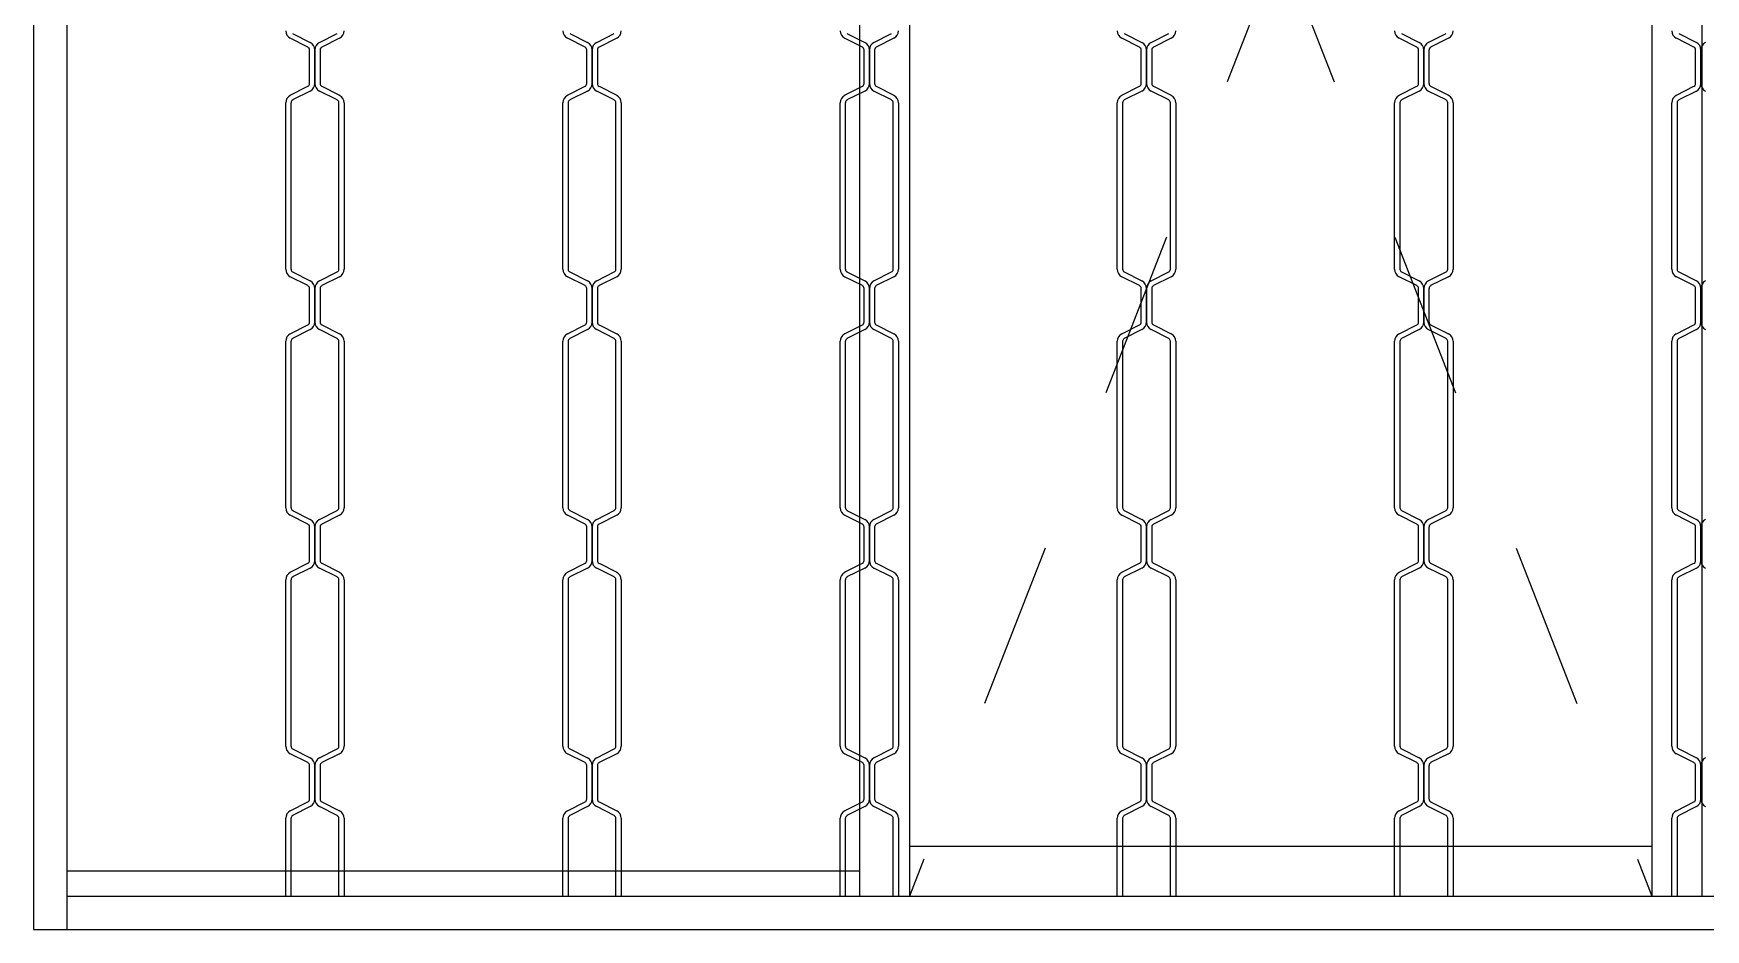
# Model space of a CAD drawing. Header units: millimetres. Extents: x 235.35 to 237.35, y 1281.78 to 1282.98.
# Drawn here: x 235.355 to 236.357, y 1281.784 to 1282.321 of the extents above; entities that cross this region are included whole.
import ezdxf

# ---------------------------------------------------------------- set-up
doc = ezdxf.new("R2010")
doc.units = ezdxf.units.MM
doc.header["$LTSCALE"] = 0.5
doc.linetypes.add('HIDDEN2', pattern=[0.1875, 0.125, -0.0625])
doc.layers.add('Gravia_Janelas', color=1, linetype='Continuous')
doc.layers.add('Gravia_Janelas_hidden2', color=1, linetype='HIDDEN2')

msp = doc.modelspace()

# ---------------------------------------------------------------- linework, layer by layer
at = {"layer": 'Gravia_Janelas', "color": 2}
for p, q in [((235.3547, 1282.9837), (235.3547, 1281.7837)), ((235.3547, 1281.7837), (237.3547, 1281.7837))]:
    msp.add_line(p, q, dxfattribs=at)
at = {"layer": 'Gravia_Janelas'}
for p, q in [((235.3747, 1282.9837), (235.3747, 1281.7837)), ((235.8497, 1282.9437), (235.8497, 1281.8037)), ((235.8797, 1282.9437), (235.8797, 1281.8037)), ((236.3247, 1282.9437), (236.3247, 1281.8037)), ((236.3547, 1282.9437), (236.3547, 1281.8037)), ((235.51, 1282.3206), (235.5206, 1282.3152)), ((235.5261, 1282.3152), (235.5367, 1282.3206)), ((235.6762, 1282.3206), (235.6868, 1282.3152)), ((235.6923, 1282.3152), (235.7028, 1282.3206)), ((235.8423, 1282.3206), (235.8529, 1282.3152)), ((235.8584, 1282.3152), (235.869, 1282.3206)), ((236.0085, 1282.3206), (236.0191, 1282.3152)), ((236.0246, 1282.3152), (236.0351, 1282.3206)), ((236.1746, 1282.3206), (236.1852, 1282.3152)), ((236.1907, 1282.3152), (236.2013, 1282.3206)), ((236.3408, 1282.3206), (236.3514, 1282.3152)), ((235.5192, 1282.3124), (235.5086, 1282.3177)), ((235.5202, 1282.2905), (235.5202, 1282.3107)), ((235.5234, 1282.2905), (235.5234, 1282.3107)), ((235.5234, 1282.3107), (235.5234, 1282.2905)), ((235.5265, 1282.3107), (235.5265, 1282.2905)), ((235.5381, 1282.3177), (235.5275, 1282.3124)), ((235.6853, 1282.3124), (235.6748, 1282.3177)), ((235.6863, 1282.2905), (235.6863, 1282.3107)), ((235.6895, 1282.2905), (235.6895, 1282.3107)), ((235.6895, 1282.3107), (235.6895, 1282.2905)), ((235.6927, 1282.3107), (235.6927, 1282.2905)), ((235.7043, 1282.3177), (235.6937, 1282.3124)), ((235.8515, 1282.3124), (235.8409, 1282.3177)), ((235.8525, 1282.2905), (235.8525, 1282.3107)), ((235.8557, 1282.2905), (235.8557, 1282.3107)), ((235.8557, 1282.3107), (235.8557, 1282.2905)), ((235.8588, 1282.3107), (235.8588, 1282.2905)), ((235.8704, 1282.3177), (235.8598, 1282.3124)), ((236.0176, 1282.3124), (236.0071, 1282.3177)), ((236.0186, 1282.2905), (236.0186, 1282.3107)), ((236.0218, 1282.2905), (236.0218, 1282.3107)), ((236.0218, 1282.3107), (236.0218, 1282.2905)), ((236.025, 1282.3107), (236.025, 1282.2905)), ((236.0366, 1282.3177), (236.026, 1282.3124)), ((236.1838, 1282.3124), (236.1732, 1282.3177)), ((236.1848, 1282.2905), (236.1848, 1282.3107)), ((236.188, 1282.2905), (236.188, 1282.3107)), ((236.188, 1282.3107), (236.188, 1282.2905)), ((236.1911, 1282.3107), (236.1911, 1282.2905)), ((236.2027, 1282.3177), (236.1921, 1282.3124)), ((236.3499, 1282.3124), (236.3394, 1282.3177)), ((236.3509, 1282.2905), (236.3509, 1282.3107)), ((236.3541, 1282.2905), (236.3541, 1282.3107)), ((236.3541, 1282.3107), (236.3541, 1282.2905)), ((235.3747, 1282.2917), (235.3747, 1282.2877)), ((235.5086, 1282.2835), (235.5192, 1282.2889)), ((235.5206, 1282.286), (235.51, 1282.2807)), ((235.5367, 1282.2807), (235.5261, 1282.286)), ((235.5275, 1282.2889), (235.5381, 1282.2835)), ((235.6748, 1282.2835), (235.6853, 1282.2889)), ((235.6868, 1282.286), (235.6762, 1282.2807)), ((235.7028, 1282.2807), (235.6923, 1282.286)), ((235.6937, 1282.2889), (235.7043, 1282.2835)), ((235.8409, 1282.2835), (235.8515, 1282.2889)), ((235.8529, 1282.286), (235.8423, 1282.2807)), ((235.869, 1282.2807), (235.8584, 1282.286)), ((235.8598, 1282.2889), (235.8704, 1282.2835)), ((236.0071, 1282.2835), (236.0176, 1282.2889)), ((236.0191, 1282.286), (236.0085, 1282.2807)), ((236.0351, 1282.2807), (236.0246, 1282.286)), ((236.026, 1282.2889), (236.0366, 1282.2835)), ((236.1732, 1282.2835), (236.1838, 1282.2889)), ((236.1852, 1282.286), (236.1746, 1282.2807)), ((236.2013, 1282.2807), (236.1907, 1282.286)), ((236.1921, 1282.2889), (236.2027, 1282.2835)), ((236.3394, 1282.2835), (236.3499, 1282.2889)), ((236.3514, 1282.286), (236.3408, 1282.2807)), ((235.5059, 1282.1793), (235.5059, 1282.279)), ((235.509, 1282.279), (235.509, 1282.1793)), ((235.5377, 1282.1793), (235.5377, 1282.279)), ((235.5409, 1282.279), (235.5409, 1282.1793)), ((235.672, 1282.1793), (235.672, 1282.279)), ((235.6752, 1282.279), (235.6752, 1282.1793)), ((235.7038, 1282.1793), (235.7038, 1282.279)), ((235.707, 1282.279), (235.707, 1282.1793)), ((235.8382, 1282.1793), (235.8382, 1282.279)), ((235.8413, 1282.279), (235.8413, 1282.1793)), ((235.87, 1282.1793), (235.87, 1282.279)), ((235.8732, 1282.279), (235.8732, 1282.1793)), ((236.0043, 1282.1793), (236.0043, 1282.279)), ((236.0075, 1282.279), (236.0075, 1282.1793)), ((236.0361, 1282.1793), (236.0361, 1282.279)), ((236.0393, 1282.279), (236.0393, 1282.1793)), ((236.1705, 1282.1793), (236.1705, 1282.279)), ((236.1736, 1282.279), (236.1736, 1282.1793)), ((236.2023, 1282.1793), (236.2023, 1282.279)), ((236.2055, 1282.279), (236.2055, 1282.1793)), ((236.3366, 1282.1793), (236.3366, 1282.279)), ((236.3398, 1282.279), (236.3398, 1282.1793)), ((235.5192, 1282.1695), (235.5086, 1282.1748)), ((235.51, 1282.1777), (235.5206, 1282.1723)), ((235.5261, 1282.1723), (235.5367, 1282.1777)), ((235.5381, 1282.1748), (235.5275, 1282.1695)), ((235.6853, 1282.1695), (235.6748, 1282.1748)), ((235.6762, 1282.1777), (235.6868, 1282.1723)), ((235.6923, 1282.1723), (235.7028, 1282.1777)), ((235.7043, 1282.1748), (235.6937, 1282.1695)), ((235.8515, 1282.1695), (235.8409, 1282.1748)), ((235.8423, 1282.1777), (235.8529, 1282.1723)), ((235.8584, 1282.1723), (235.869, 1282.1777)), ((235.8704, 1282.1748), (235.8598, 1282.1695)), ((236.0176, 1282.1695), (236.0071, 1282.1748)), ((236.0085, 1282.1777), (236.0191, 1282.1723)), ((236.0246, 1282.1723), (236.0351, 1282.1777)), ((236.0366, 1282.1748), (236.026, 1282.1695)), ((236.1838, 1282.1695), (236.1732, 1282.1748)), ((236.1746, 1282.1777), (236.1852, 1282.1723)), ((236.1907, 1282.1723), (236.2013, 1282.1777)), ((236.2027, 1282.1748), (236.1921, 1282.1695)), ((236.3499, 1282.1695), (236.3394, 1282.1748)), ((236.3408, 1282.1777), (236.3514, 1282.1723)), ((235.5202, 1282.1476), (235.5202, 1282.1678)), ((235.5234, 1282.1476), (235.5234, 1282.1678)), ((235.5234, 1282.1678), (235.5234, 1282.1476)), ((235.5265, 1282.1678), (235.5265, 1282.1476)), ((235.6863, 1282.1476), (235.6863, 1282.1678)), ((235.6895, 1282.1476), (235.6895, 1282.1678)), ((235.6895, 1282.1678), (235.6895, 1282.1476)), ((235.6927, 1282.1678), (235.6927, 1282.1476)), ((235.8525, 1282.1476), (235.8525, 1282.1678)), ((235.8557, 1282.1476), (235.8557, 1282.1678)), ((235.8557, 1282.1678), (235.8557, 1282.1476)), ((235.8588, 1282.1678), (235.8588, 1282.1476)), ((236.0186, 1282.1476), (236.0186, 1282.1678)), ((236.0218, 1282.1476), (236.0218, 1282.1678)), ((236.0218, 1282.1678), (236.0218, 1282.1476)), ((236.025, 1282.1678), (236.025, 1282.1476)), ((236.1848, 1282.1476), (236.1848, 1282.1678)), ((236.188, 1282.1476), (236.188, 1282.1678)), ((236.188, 1282.1678), (236.188, 1282.1476)), ((236.1911, 1282.1678), (236.1911, 1282.1476)), ((236.3509, 1282.1476), (236.3509, 1282.1678)), ((236.3541, 1282.1476), (236.3541, 1282.1678)), ((236.3541, 1282.1678), (236.3541, 1282.1476)), ((235.5086, 1282.1406), (235.5192, 1282.146)), ((235.5206, 1282.1431), (235.51, 1282.1378)), ((235.5367, 1282.1378), (235.5261, 1282.1431)), ((235.5275, 1282.146), (235.5381, 1282.1406)), ((235.6748, 1282.1406), (235.6853, 1282.146)), ((235.6868, 1282.1431), (235.6762, 1282.1378)), ((235.7028, 1282.1378), (235.6923, 1282.1431)), ((235.6937, 1282.146), (235.7043, 1282.1406)), ((235.8409, 1282.1406), (235.8515, 1282.146)), ((235.8529, 1282.1431), (235.8423, 1282.1378)), ((235.869, 1282.1378), (235.8584, 1282.1431)), ((235.8598, 1282.146), (235.8704, 1282.1406)), ((236.0071, 1282.1406), (236.0176, 1282.146)), ((236.0191, 1282.1431), (236.0085, 1282.1378)), ((236.0351, 1282.1378), (236.0246, 1282.1431)), ((236.026, 1282.146), (236.0366, 1282.1406)), ((236.1732, 1282.1406), (236.1838, 1282.146)), ((236.1852, 1282.1431), (236.1746, 1282.1378)), ((236.2013, 1282.1378), (236.1907, 1282.1431)), ((236.1921, 1282.146), (236.2027, 1282.1406)), ((236.3394, 1282.1406), (236.3499, 1282.146)), ((236.3514, 1282.1431), (236.3408, 1282.1378)), ((235.5059, 1282.0364), (235.5059, 1282.1361)), ((235.509, 1282.1361), (235.509, 1282.0364)), ((235.5377, 1282.0364), (235.5377, 1282.1361)), ((235.5409, 1282.1361), (235.5409, 1282.0364)), ((235.672, 1282.0364), (235.672, 1282.1361)), ((235.6752, 1282.1361), (235.6752, 1282.0364)), ((235.7038, 1282.0364), (235.7038, 1282.1361)), ((235.707, 1282.1361), (235.707, 1282.0364)), ((235.8382, 1282.0364), (235.8382, 1282.1361)), ((235.8413, 1282.1361), (235.8413, 1282.0364)), ((235.87, 1282.0364), (235.87, 1282.1361)), ((235.8732, 1282.1361), (235.8732, 1282.0364)), ((236.0043, 1282.0364), (236.0043, 1282.1361)), ((236.0075, 1282.1361), (236.0075, 1282.0364)), ((236.0361, 1282.0364), (236.0361, 1282.1361)), ((236.0393, 1282.1361), (236.0393, 1282.0364)), ((236.1705, 1282.0364), (236.1705, 1282.1361)), ((236.1736, 1282.1361), (236.1736, 1282.0364)), ((236.2023, 1282.0364), (236.2023, 1282.1361)), ((236.2055, 1282.1361), (236.2055, 1282.0364)), ((236.3366, 1282.0364), (236.3366, 1282.1361)), ((236.3398, 1282.1361), (236.3398, 1282.0364)), ((235.3747, 1282.1297), (235.3747, 1282.1257)), ((235.5192, 1282.0266), (235.5086, 1282.0319)), ((235.51, 1282.0348), (235.5206, 1282.0294)), ((235.5261, 1282.0294), (235.5367, 1282.0348)), ((235.5381, 1282.0319), (235.5275, 1282.0266)), ((235.6853, 1282.0266), (235.6748, 1282.0319)), ((235.6762, 1282.0348), (235.6868, 1282.0294)), ((235.6923, 1282.0294), (235.7028, 1282.0348)), ((235.7043, 1282.0319), (235.6937, 1282.0266)), ((235.8515, 1282.0266), (235.8409, 1282.0319)), ((235.8423, 1282.0348), (235.8529, 1282.0294)), ((235.8584, 1282.0294), (235.869, 1282.0348)), ((235.8704, 1282.0319), (235.8598, 1282.0266)), ((236.0176, 1282.0266), (236.0071, 1282.0319)), ((236.0085, 1282.0348), (236.0191, 1282.0294)), ((236.0246, 1282.0294), (236.0351, 1282.0348)), ((236.0366, 1282.0319), (236.026, 1282.0266)), ((236.1838, 1282.0266), (236.1732, 1282.0319)), ((236.1746, 1282.0348), (236.1852, 1282.0294)), ((236.1907, 1282.0294), (236.2013, 1282.0348)), ((236.2027, 1282.0319), (236.1921, 1282.0266)), ((236.3499, 1282.0266), (236.3394, 1282.0319)), ((236.3408, 1282.0348), (236.3514, 1282.0294)), ((235.5202, 1282.0047), (235.5202, 1282.0249)), ((235.5234, 1282.0047), (235.5234, 1282.0249)), ((235.5234, 1282.0249), (235.5234, 1282.0047)), ((235.5265, 1282.0249), (235.5265, 1282.0047)), ((235.6863, 1282.0047), (235.6863, 1282.0249)), ((235.6895, 1282.0047), (235.6895, 1282.0249)), ((235.6895, 1282.0249), (235.6895, 1282.0047)), ((235.6927, 1282.0249), (235.6927, 1282.0047)), ((235.8525, 1282.0047), (235.8525, 1282.0249)), ((235.8557, 1282.0047), (235.8557, 1282.0249)), ((235.8557, 1282.0249), (235.8557, 1282.0047)), ((235.8588, 1282.0249), (235.8588, 1282.0047)), ((236.0186, 1282.0047), (236.0186, 1282.0249)), ((236.0218, 1282.0047), (236.0218, 1282.0249)), ((236.0218, 1282.0249), (236.0218, 1282.0047)), ((236.025, 1282.0249), (236.025, 1282.0047)), ((236.1848, 1282.0047), (236.1848, 1282.0249)), ((236.188, 1282.0047), (236.188, 1282.0249)), ((236.188, 1282.0249), (236.188, 1282.0047)), ((236.1911, 1282.0249), (236.1911, 1282.0047)), ((236.3509, 1282.0047), (236.3509, 1282.0249)), ((236.3541, 1282.0047), (236.3541, 1282.0249)), ((236.3541, 1282.0249), (236.3541, 1282.0047)), ((235.5086, 1281.9977), (235.5192, 1282.0031)), ((235.5206, 1282.0002), (235.51, 1281.9949)), ((235.5367, 1281.9949), (235.5261, 1282.0002)), ((235.5275, 1282.0031), (235.5381, 1281.9977)), ((235.6748, 1281.9977), (235.6853, 1282.0031)), ((235.6868, 1282.0002), (235.6762, 1281.9949)), ((235.7028, 1281.9949), (235.6923, 1282.0002)), ((235.6937, 1282.0031), (235.7043, 1281.9977)), ((235.8409, 1281.9977), (235.8515, 1282.0031)), ((235.8529, 1282.0002), (235.8423, 1281.9949)), ((235.869, 1281.9949), (235.8584, 1282.0002)), ((235.8598, 1282.0031), (235.8704, 1281.9977)), ((236.0071, 1281.9977), (236.0176, 1282.0031)), ((236.0191, 1282.0002), (236.0085, 1281.9949)), ((236.0351, 1281.9949), (236.0246, 1282.0002)), ((236.026, 1282.0031), (236.0366, 1281.9977)), ((236.1732, 1281.9977), (236.1838, 1282.0031)), ((236.1852, 1282.0002), (236.1746, 1281.9949)), ((236.2013, 1281.9949), (236.1907, 1282.0002)), ((236.1921, 1282.0031), (236.2027, 1281.9977)), ((236.3394, 1281.9977), (236.3499, 1282.0031)), ((236.3514, 1282.0002), (236.3408, 1281.9949)), ((235.5059, 1281.8935), (235.5059, 1281.9932)), ((235.509, 1281.9932), (235.509, 1281.8935)), ((235.5377, 1281.8935), (235.5377, 1281.9932)), ((235.5409, 1281.9932), (235.5409, 1281.8935)), ((235.672, 1281.8935), (235.672, 1281.9932)), ((235.6752, 1281.9932), (235.6752, 1281.8935)), ((235.7038, 1281.8935), (235.7038, 1281.9932)), ((235.707, 1281.9932), (235.707, 1281.8935)), ((235.8382, 1281.8935), (235.8382, 1281.9932)), ((235.8413, 1281.9932), (235.8413, 1281.8935)), ((235.87, 1281.8935), (235.87, 1281.9932)), ((235.8732, 1281.9932), (235.8732, 1281.8935)), ((236.0043, 1281.8935), (236.0043, 1281.9932)), ((236.0075, 1281.9932), (236.0075, 1281.8935)), ((236.0361, 1281.8935), (236.0361, 1281.9932)), ((236.0393, 1281.9932), (236.0393, 1281.8935)), ((236.1705, 1281.8935), (236.1705, 1281.9932)), ((236.1736, 1281.9932), (236.1736, 1281.8935)), ((236.2023, 1281.8935), (236.2023, 1281.9932)), ((236.2055, 1281.9932), (236.2055, 1281.8935)), ((236.3366, 1281.8935), (236.3366, 1281.9932)), ((236.3398, 1281.9932), (236.3398, 1281.8935)), ((235.3747, 1281.9677), (235.3747, 1281.9637)), ((235.51, 1281.8919), (235.5206, 1281.8865)), ((235.5261, 1281.8865), (235.5367, 1281.8919)), ((235.6762, 1281.8919), (235.6868, 1281.8865)), ((235.6923, 1281.8865), (235.7028, 1281.8919)), ((235.8423, 1281.8919), (235.8529, 1281.8865)), ((235.8584, 1281.8865), (235.869, 1281.8919)), ((236.0085, 1281.8919), (236.0191, 1281.8865)), ((236.0246, 1281.8865), (236.0351, 1281.8919)), ((236.1746, 1281.8919), (236.1852, 1281.8865)), ((236.1907, 1281.8865), (236.2013, 1281.8919)), ((236.3408, 1281.8919), (236.3514, 1281.8865)), ((235.5192, 1281.8837), (235.5086, 1281.889)), ((235.5202, 1281.8618), (235.5202, 1281.882)), ((235.5234, 1281.8618), (235.5234, 1281.882)), ((235.5234, 1281.882), (235.5234, 1281.8618)), ((235.5265, 1281.882), (235.5265, 1281.8618)), ((235.5381, 1281.889), (235.5275, 1281.8837)), ((235.6853, 1281.8837), (235.6748, 1281.889)), ((235.6863, 1281.8618), (235.6863, 1281.882)), ((235.6895, 1281.8618), (235.6895, 1281.882)), ((235.6895, 1281.882), (235.6895, 1281.8618)), ((235.6927, 1281.882), (235.6927, 1281.8618)), ((235.7043, 1281.889), (235.6937, 1281.8837)), ((235.8515, 1281.8837), (235.8409, 1281.889)), ((235.8525, 1281.8618), (235.8525, 1281.882)), ((235.8557, 1281.8618), (235.8557, 1281.882)), ((235.8557, 1281.882), (235.8557, 1281.8618)), ((235.8588, 1281.882), (235.8588, 1281.8618)), ((235.8704, 1281.889), (235.8598, 1281.8837)), ((236.0176, 1281.8837), (236.0071, 1281.889)), ((236.0186, 1281.8618), (236.0186, 1281.882)), ((236.0218, 1281.8618), (236.0218, 1281.882)), ((236.0218, 1281.882), (236.0218, 1281.8618)), ((236.025, 1281.882), (236.025, 1281.8618)), ((236.0366, 1281.889), (236.026, 1281.8837)), ((236.1838, 1281.8837), (236.1732, 1281.889)), ((236.1848, 1281.8618), (236.1848, 1281.882)), ((236.188, 1281.8618), (236.188, 1281.882)), ((236.188, 1281.882), (236.188, 1281.8618)), ((236.1911, 1281.882), (236.1911, 1281.8618)), ((236.2027, 1281.889), (236.1921, 1281.8837)), ((236.3499, 1281.8837), (236.3394, 1281.889)), ((236.3509, 1281.8618), (236.3509, 1281.882)), ((236.3541, 1281.8618), (236.3541, 1281.882)), ((236.3541, 1281.882), (236.3541, 1281.8618)), ((235.5086, 1281.8548), (235.5192, 1281.8602)), ((235.5275, 1281.8602), (235.5381, 1281.8548)), ((235.6748, 1281.8548), (235.6853, 1281.8602)), ((235.6937, 1281.8602), (235.7043, 1281.8548)), ((235.8409, 1281.8548), (235.8515, 1281.8602)), ((235.8598, 1281.8602), (235.8704, 1281.8548)), ((236.0071, 1281.8548), (236.0176, 1281.8602)), ((236.026, 1281.8602), (236.0366, 1281.8548)), ((236.1732, 1281.8548), (236.1838, 1281.8602)), ((236.1921, 1281.8602), (236.2027, 1281.8548)), ((236.3394, 1281.8548), (236.3499, 1281.8602)), ((235.5059, 1281.8037), (235.5059, 1281.8503)), ((235.509, 1281.8503), (235.509, 1281.8037)), ((235.5206, 1281.8573), (235.51, 1281.852)), ((235.5367, 1281.852), (235.5261, 1281.8573)), ((235.5377, 1281.8037), (235.5377, 1281.8503)), ((235.5409, 1281.8503), (235.5409, 1281.8037)), ((235.672, 1281.8037), (235.672, 1281.8503)), ((235.6752, 1281.8503), (235.6752, 1281.8037)), ((235.6868, 1281.8573), (235.6762, 1281.852)), ((235.7028, 1281.852), (235.6923, 1281.8573)), ((235.7038, 1281.8037), (235.7038, 1281.8503)), ((235.707, 1281.8503), (235.707, 1281.8037)), ((235.8382, 1281.8037), (235.8382, 1281.8503)), ((235.8413, 1281.8503), (235.8413, 1281.8037)), ((235.8529, 1281.8573), (235.8423, 1281.852)), ((235.869, 1281.852), (235.8584, 1281.8573)), ((235.87, 1281.8037), (235.87, 1281.8503)), ((235.8732, 1281.8503), (235.8732, 1281.8037)), ((236.0043, 1281.8037), (236.0043, 1281.8503)), ((236.0075, 1281.8503), (236.0075, 1281.8037)), ((236.0191, 1281.8573), (236.0085, 1281.852)), ((236.0351, 1281.852), (236.0246, 1281.8573)), ((236.0361, 1281.8037), (236.0361, 1281.8503)), ((236.0393, 1281.8503), (236.0393, 1281.8037)), ((236.1705, 1281.8037), (236.1705, 1281.8503)), ((236.1736, 1281.8503), (236.1736, 1281.8037)), ((236.1852, 1281.8573), (236.1746, 1281.852)), ((236.2013, 1281.852), (236.1907, 1281.8573)), ((236.2023, 1281.8037), (236.2023, 1281.8503)), ((236.2055, 1281.8503), (236.2055, 1281.8037)), ((236.3366, 1281.8037), (236.3366, 1281.8503)), ((236.3398, 1281.8503), (236.3398, 1281.8037)), ((236.3514, 1281.8573), (236.3408, 1281.852)), ((235.8797, 1281.8337), (236.3247, 1281.8337)), ((235.8497, 1281.8187), (235.3747, 1281.8187)), ((235.3747, 1281.8037), (237.3347, 1281.8037))]:
    msp.add_line(p, q, dxfattribs=at)
for centre, radius, start, end in [((235.5109, 1282.3222), 0.005, 180, 243.1476), ((235.5359, 1282.3222), 0.005, 296.8524, 0), ((235.677, 1282.3222), 0.005, 180, 243.1476), ((235.702, 1282.3222), 0.005, 296.8524, 0), ((235.8432, 1282.3222), 0.005, 180, 243.1476), ((235.8682, 1282.3222), 0.005, 296.8524, 0), ((236.0093, 1282.3222), 0.005, 180, 243.1476), ((236.0343, 1282.3222), 0.005, 296.8524, 0), ((236.1755, 1282.3222), 0.005, 180, 243.1476), ((236.2005, 1282.3222), 0.005, 296.8524, 0), ((236.3416, 1282.3222), 0.005, 180, 243.1476), ((235.5184, 1282.3107), 0.00182, 0, 63.1476), ((235.5184, 1282.3107), 0.005, 0, 63.1476), ((235.5284, 1282.3107), 0.005, 116.8524, 180), ((235.5284, 1282.3107), 0.00182, 116.8524, 180), ((235.6845, 1282.3107), 0.00182, 0, 63.1476), ((235.6845, 1282.3107), 0.005, 0, 63.1476), ((235.6945, 1282.3107), 0.005, 116.8524, 180), ((235.6945, 1282.3107), 0.00182, 116.8524, 180), ((235.8507, 1282.3107), 0.00182, 0, 63.1476), ((235.8507, 1282.3107), 0.005, 0, 63.1476), ((235.8607, 1282.3107), 0.005, 116.8524, 180), ((235.8607, 1282.3107), 0.00182, 116.8524, 180), ((236.0168, 1282.3107), 0.00182, 0, 63.1476), ((236.0168, 1282.3107), 0.005, 0, 63.1476), ((236.0268, 1282.3107), 0.005, 116.8524, 180), ((236.0268, 1282.3107), 0.00182, 116.8524, 180), ((236.183, 1282.3107), 0.00182, 0, 63.1476), ((236.183, 1282.3107), 0.005, 0, 63.1476), ((236.193, 1282.3107), 0.005, 116.8524, 180), ((236.193, 1282.3107), 0.00182, 116.8524, 180), ((236.3491, 1282.3107), 0.00182, 0, 63.1476), ((236.3491, 1282.3107), 0.005, 0, 63.1476), ((236.3591, 1282.3107), 0.005, 116.8524, 180), ((235.5184, 1282.2905), 0.00182, 296.8524, 0), ((235.5184, 1282.2905), 0.005, 296.8524, 0), ((235.5284, 1282.2905), 0.005, 180, 243.1476), ((235.5284, 1282.2905), 0.00182, 180, 243.1476), ((235.6845, 1282.2905), 0.00182, 296.8524, 0), ((235.6845, 1282.2905), 0.005, 296.8524, 0), ((235.6945, 1282.2905), 0.005, 180, 243.1476), ((235.6945, 1282.2905), 0.00182, 180, 243.1476), ((235.8507, 1282.2905), 0.00182, 296.8524, 0), ((235.8507, 1282.2905), 0.005, 296.8524, 0), ((235.8607, 1282.2905), 0.005, 180, 243.1476), ((235.8607, 1282.2905), 0.00182, 180, 243.1476), ((236.0168, 1282.2905), 0.00182, 296.8524, 0), ((236.0168, 1282.2905), 0.005, 296.8524, 0), ((236.0268, 1282.2905), 0.005, 180, 243.1476), ((236.0268, 1282.2905), 0.00182, 180, 243.1476), ((236.183, 1282.2905), 0.00182, 296.8524, 0), ((236.183, 1282.2905), 0.005, 296.8524, 0), ((236.193, 1282.2905), 0.005, 180, 243.1476), ((236.193, 1282.2905), 0.00182, 180, 243.1476), ((236.3491, 1282.2905), 0.00182, 296.8524, 0), ((236.3491, 1282.2905), 0.005, 296.8524, 0), ((236.3591, 1282.2905), 0.005, 180, 243.1476), ((235.5109, 1282.279), 0.005, 116.8524, 180), ((235.5109, 1282.279), 0.00182, 116.8524, 180), ((235.5359, 1282.279), 0.00182, 0, 63.1476), ((235.5359, 1282.279), 0.005, 0, 63.1476), ((235.677, 1282.279), 0.005, 116.8524, 180), ((235.677, 1282.279), 0.00182, 116.8524, 180), ((235.702, 1282.279), 0.00182, 0, 63.1476), ((235.702, 1282.279), 0.005, 0, 63.1476), ((235.8432, 1282.279), 0.005, 116.8524, 180), ((235.8432, 1282.279), 0.00182, 116.8524, 180), ((235.8682, 1282.279), 0.00182, 0, 63.1476), ((235.8682, 1282.279), 0.005, 0, 63.1476), ((236.0093, 1282.279), 0.005, 116.8524, 180), ((236.0093, 1282.279), 0.00182, 116.8524, 180), ((236.0343, 1282.279), 0.00182, 0, 63.1476), ((236.0343, 1282.279), 0.005, 0, 63.1476), ((236.1755, 1282.279), 0.005, 116.8524, 180), ((236.1755, 1282.279), 0.00182, 116.8524, 180), ((236.2005, 1282.279), 0.00182, 0, 63.1476), ((236.2005, 1282.279), 0.005, 0, 63.1476), ((236.3416, 1282.279), 0.005, 116.8524, 180), ((236.3416, 1282.279), 0.00182, 116.8524, 180), ((235.5109, 1282.1793), 0.005, 180, 243.1476), ((235.5109, 1282.1793), 0.00182, 180, 243.1476), ((235.5184, 1282.1678), 0.005, 0, 63.1476), ((235.5284, 1282.1678), 0.005, 116.8524, 180), ((235.5359, 1282.1793), 0.00182, 296.8524, 0), ((235.5359, 1282.1793), 0.005, 296.8524, 0), ((235.677, 1282.1793), 0.005, 180, 243.1476), ((235.677, 1282.1793), 0.00182, 180, 243.1476), ((235.6845, 1282.1678), 0.005, 0, 63.1476), ((235.6945, 1282.1678), 0.005, 116.8524, 180), ((235.702, 1282.1793), 0.00182, 296.8524, 0), ((235.702, 1282.1793), 0.005, 296.8524, 0), ((235.8432, 1282.1793), 0.005, 180, 243.1476), ((235.8432, 1282.1793), 0.00182, 180, 243.1476), ((235.8507, 1282.1678), 0.005, 0, 63.1476), ((235.8607, 1282.1678), 0.005, 116.8524, 180), ((235.8682, 1282.1793), 0.00182, 296.8524, 0), ((235.8682, 1282.1793), 0.005, 296.8524, 0), ((236.0093, 1282.1793), 0.005, 180, 243.1476), ((236.0093, 1282.1793), 0.00182, 180, 243.1476), ((236.0168, 1282.1678), 0.005, 0, 63.1476), ((236.0268, 1282.1678), 0.005, 116.8524, 180), ((236.0343, 1282.1793), 0.00182, 296.8524, 0), ((236.0343, 1282.1793), 0.005, 296.8524, 0), ((236.1755, 1282.1793), 0.005, 180, 243.1476), ((236.1755, 1282.1793), 0.00182, 180, 243.1476), ((236.183, 1282.1678), 0.005, 0, 63.1476), ((236.193, 1282.1678), 0.005, 116.8524, 180), ((236.2005, 1282.1793), 0.00182, 296.8524, 0), ((236.2005, 1282.1793), 0.005, 296.8524, 0), ((236.3416, 1282.1793), 0.005, 180, 243.1476), ((236.3416, 1282.1793), 0.00182, 180, 243.1476), ((236.3491, 1282.1678), 0.005, 0, 63.1476), ((236.3591, 1282.1678), 0.005, 116.8524, 180), ((235.5184, 1282.1678), 0.00182, 0, 63.1476), ((235.5284, 1282.1678), 0.00182, 116.8524, 180), ((235.6845, 1282.1678), 0.00182, 0, 63.1476), ((235.6945, 1282.1678), 0.00182, 116.8524, 180), ((235.8507, 1282.1678), 0.00182, 0, 63.1476), ((235.8607, 1282.1678), 0.00182, 116.8524, 180), ((236.0168, 1282.1678), 0.00182, 0, 63.1476), ((236.0268, 1282.1678), 0.00182, 116.8524, 180), ((236.183, 1282.1678), 0.00182, 0, 63.1476), ((236.193, 1282.1678), 0.00182, 116.8524, 180), ((236.3491, 1282.1678), 0.00182, 0, 63.1476), ((235.5109, 1282.1361), 0.005, 116.8524, 180), ((235.5184, 1282.1476), 0.00182, 296.8524, 0), ((235.5184, 1282.1476), 0.005, 296.8524, 0), ((235.5284, 1282.1476), 0.005, 180, 243.1476), ((235.5284, 1282.1476), 0.00182, 180, 243.1476), ((235.5359, 1282.1361), 0.005, 0, 63.1476), ((235.677, 1282.1361), 0.005, 116.8524, 180), ((235.6845, 1282.1476), 0.00182, 296.8524, 0), ((235.6845, 1282.1476), 0.005, 296.8524, 0), ((235.6945, 1282.1476), 0.005, 180, 243.1476), ((235.6945, 1282.1476), 0.00182, 180, 243.1476), ((235.702, 1282.1361), 0.005, 0, 63.1476), ((235.8432, 1282.1361), 0.005, 116.8524, 180), ((235.8507, 1282.1476), 0.00182, 296.8524, 0), ((235.8507, 1282.1476), 0.005, 296.8524, 0), ((235.8607, 1282.1476), 0.005, 180, 243.1476), ((235.8607, 1282.1476), 0.00182, 180, 243.1476), ((235.8682, 1282.1361), 0.005, 0, 63.1476), ((236.0093, 1282.1361), 0.005, 116.8524, 180), ((236.0168, 1282.1476), 0.00182, 296.8524, 0), ((236.0168, 1282.1476), 0.005, 296.8524, 0), ((236.0268, 1282.1476), 0.005, 180, 243.1476), ((236.0268, 1282.1476), 0.00182, 180, 243.1476), ((236.0343, 1282.1361), 0.005, 0, 63.1476), ((236.1755, 1282.1361), 0.005, 116.8524, 180), ((236.183, 1282.1476), 0.00182, 296.8524, 0), ((236.183, 1282.1476), 0.005, 296.8524, 0), ((236.193, 1282.1476), 0.005, 180, 243.1476), ((236.193, 1282.1476), 0.00182, 180, 243.1476), ((236.2005, 1282.1361), 0.005, 0, 63.1476), ((236.3416, 1282.1361), 0.005, 116.8524, 180), ((236.3491, 1282.1476), 0.00182, 296.8524, 0), ((236.3491, 1282.1476), 0.005, 296.8524, 0), ((236.3591, 1282.1476), 0.005, 180, 243.1476), ((235.5109, 1282.1361), 0.00182, 116.8524, 180), ((235.5359, 1282.1361), 0.00182, 0, 63.1476), ((235.677, 1282.1361), 0.00182, 116.8524, 180), ((235.702, 1282.1361), 0.00182, 0, 63.1476), ((235.8432, 1282.1361), 0.00182, 116.8524, 180), ((235.8682, 1282.1361), 0.00182, 0, 63.1476), ((236.0093, 1282.1361), 0.00182, 116.8524, 180), ((236.0343, 1282.1361), 0.00182, 0, 63.1476), ((236.1755, 1282.1361), 0.00182, 116.8524, 180), ((236.2005, 1282.1361), 0.00182, 0, 63.1476), ((236.3416, 1282.1361), 0.00182, 116.8524, 180), ((235.5109, 1282.0364), 0.005, 180, 243.1476), ((235.5109, 1282.0364), 0.00182, 180, 243.1476), ((235.5359, 1282.0364), 0.00182, 296.8524, 0), ((235.5359, 1282.0364), 0.005, 296.8524, 0), ((235.677, 1282.0364), 0.005, 180, 243.1476), ((235.677, 1282.0364), 0.00182, 180, 243.1476), ((235.702, 1282.0364), 0.00182, 296.8524, 0), ((235.702, 1282.0364), 0.005, 296.8524, 0), ((235.8432, 1282.0364), 0.005, 180, 243.1476), ((235.8432, 1282.0364), 0.00182, 180, 243.1476), ((235.8682, 1282.0364), 0.00182, 296.8524, 0), ((235.8682, 1282.0364), 0.005, 296.8524, 0), ((236.0093, 1282.0364), 0.005, 180, 243.1476), ((236.0093, 1282.0364), 0.00182, 180, 243.1476), ((236.0343, 1282.0364), 0.00182, 296.8524, 0), ((236.0343, 1282.0364), 0.005, 296.8524, 0), ((236.1755, 1282.0364), 0.005, 180, 243.1476), ((236.1755, 1282.0364), 0.00182, 180, 243.1476), ((236.2005, 1282.0364), 0.00182, 296.8524, 0), ((236.2005, 1282.0364), 0.005, 296.8524, 0), ((236.3416, 1282.0364), 0.005, 180, 243.1476), ((236.3416, 1282.0364), 0.00182, 180, 243.1476), ((235.5184, 1282.0249), 0.00182, 0, 63.1476), ((235.5184, 1282.0249), 0.005, 0, 63.1476), ((235.5284, 1282.0249), 0.005, 116.8524, 180), ((235.5284, 1282.0249), 0.00182, 116.8524, 180), ((235.6845, 1282.0249), 0.00182, 0, 63.1476), ((235.6845, 1282.0249), 0.005, 0, 63.1476), ((235.6945, 1282.0249), 0.005, 116.8524, 180), ((235.6945, 1282.0249), 0.00182, 116.8524, 180), ((235.8507, 1282.0249), 0.00182, 0, 63.1476), ((235.8507, 1282.0249), 0.005, 0, 63.1476), ((235.8607, 1282.0249), 0.005, 116.8524, 180), ((235.8607, 1282.0249), 0.00182, 116.8524, 180), ((236.0168, 1282.0249), 0.00182, 0, 63.1476), ((236.0168, 1282.0249), 0.005, 0, 63.1476), ((236.0268, 1282.0249), 0.005, 116.8524, 180), ((236.0268, 1282.0249), 0.00182, 116.8524, 180), ((236.183, 1282.0249), 0.00182, 0, 63.1476), ((236.183, 1282.0249), 0.005, 0, 63.1476), ((236.193, 1282.0249), 0.005, 116.8524, 180), ((236.193, 1282.0249), 0.00182, 116.8524, 180), ((236.3491, 1282.0249), 0.00182, 0, 63.1476), ((236.3491, 1282.0249), 0.005, 0, 63.1476), ((236.3591, 1282.0249), 0.005, 116.8524, 180), ((235.5184, 1282.0047), 0.00182, 296.8524, 0), ((235.5184, 1282.0047), 0.005, 296.8524, 0), ((235.5284, 1282.0047), 0.005, 180, 243.1476), ((235.5284, 1282.0047), 0.00182, 180, 243.1476), ((235.6845, 1282.0047), 0.00182, 296.8524, 0), ((235.6845, 1282.0047), 0.005, 296.8524, 0), ((235.6945, 1282.0047), 0.005, 180, 243.1476), ((235.6945, 1282.0047), 0.00182, 180, 243.1476), ((235.8507, 1282.0047), 0.00182, 296.8524, 0), ((235.8507, 1282.0047), 0.005, 296.8524, 0), ((235.8607, 1282.0047), 0.005, 180, 243.1476), ((235.8607, 1282.0047), 0.00182, 180, 243.1476), ((236.0168, 1282.0047), 0.00182, 296.8524, 0), ((236.0168, 1282.0047), 0.005, 296.8524, 0), ((236.0268, 1282.0047), 0.005, 180, 243.1476), ((236.0268, 1282.0047), 0.00182, 180, 243.1476), ((236.183, 1282.0047), 0.00182, 296.8524, 0), ((236.183, 1282.0047), 0.005, 296.8524, 0), ((236.193, 1282.0047), 0.005, 180, 243.1476), ((236.193, 1282.0047), 0.00182, 180, 243.1476), ((236.3491, 1282.0047), 0.00182, 296.8524, 0), ((236.3491, 1282.0047), 0.005, 296.8524, 0), ((236.3591, 1282.0047), 0.005, 180, 243.1476), ((235.5109, 1281.9932), 0.005, 116.8524, 180), ((235.5109, 1281.9932), 0.00182, 116.8524, 180), ((235.5359, 1281.9932), 0.00182, 0, 63.1476), ((235.5359, 1281.9932), 0.005, 0, 63.1476), ((235.677, 1281.9932), 0.005, 116.8524, 180), ((235.677, 1281.9932), 0.00182, 116.8524, 180), ((235.702, 1281.9932), 0.00182, 0, 63.1476), ((235.702, 1281.9932), 0.005, 0, 63.1476), ((235.8432, 1281.9932), 0.005, 116.8524, 180), ((235.8432, 1281.9932), 0.00182, 116.8524, 180), ((235.8682, 1281.9932), 0.00182, 0, 63.1476), ((235.8682, 1281.9932), 0.005, 0, 63.1476), ((236.0093, 1281.9932), 0.005, 116.8524, 180), ((236.0093, 1281.9932), 0.00182, 116.8524, 180), ((236.0343, 1281.9932), 0.00182, 0, 63.1476), ((236.0343, 1281.9932), 0.005, 0, 63.1476), ((236.1755, 1281.9932), 0.005, 116.8524, 180), ((236.1755, 1281.9932), 0.00182, 116.8524, 180), ((236.2005, 1281.9932), 0.00182, 0, 63.1476), ((236.2005, 1281.9932), 0.005, 0, 63.1476), ((236.3416, 1281.9932), 0.005, 116.8524, 180), ((236.3416, 1281.9932), 0.00182, 116.8524, 180), ((235.5109, 1281.8935), 0.005, 180, 243.1476), ((235.5109, 1281.8935), 0.00182, 180, 243.1476), ((235.5359, 1281.8935), 0.00182, 296.8524, 0), ((235.5359, 1281.8935), 0.005, 296.8524, 0), ((235.677, 1281.8935), 0.005, 180, 243.1476), ((235.677, 1281.8935), 0.00182, 180, 243.1476), ((235.702, 1281.8935), 0.00182, 296.8524, 0), ((235.702, 1281.8935), 0.005, 296.8524, 0), ((235.8432, 1281.8935), 0.005, 180, 243.1476), ((235.8432, 1281.8935), 0.00182, 180, 243.1476), ((235.8682, 1281.8935), 0.00182, 296.8524, 0), ((235.8682, 1281.8935), 0.005, 296.8524, 0), ((236.0093, 1281.8935), 0.005, 180, 243.1476), ((236.0093, 1281.8935), 0.00182, 180, 243.1476), ((236.0343, 1281.8935), 0.00182, 296.8524, 0), ((236.0343, 1281.8935), 0.005, 296.8524, 0), ((236.1755, 1281.8935), 0.005, 180, 243.1476), ((236.1755, 1281.8935), 0.00182, 180, 243.1476), ((236.2005, 1281.8935), 0.00182, 296.8524, 0), ((236.2005, 1281.8935), 0.005, 296.8524, 0), ((236.3416, 1281.8935), 0.005, 180, 243.1476), ((236.3416, 1281.8935), 0.00182, 180, 243.1476), ((235.5184, 1281.882), 0.00182, 0, 63.1476), ((235.5184, 1281.882), 0.005, 0, 63.1476), ((235.5284, 1281.882), 0.005, 116.8524, 180), ((235.5284, 1281.882), 0.00182, 116.8524, 180), ((235.6845, 1281.882), 0.00182, 0, 63.1476), ((235.6845, 1281.882), 0.005, 0, 63.1476), ((235.6945, 1281.882), 0.005, 116.8524, 180), ((235.6945, 1281.882), 0.00182, 116.8524, 180), ((235.8507, 1281.882), 0.00182, 0, 63.1476), ((235.8507, 1281.882), 0.005, 0, 63.1476), ((235.8607, 1281.882), 0.005, 116.8524, 180), ((235.8607, 1281.882), 0.00182, 116.8524, 180), ((236.0168, 1281.882), 0.00182, 0, 63.1476), ((236.0168, 1281.882), 0.005, 0, 63.1476), ((236.0268, 1281.882), 0.005, 116.8524, 180), ((236.0268, 1281.882), 0.00182, 116.8524, 180), ((236.183, 1281.882), 0.00182, 0, 63.1476), ((236.183, 1281.882), 0.005, 0, 63.1476), ((236.193, 1281.882), 0.005, 116.8524, 180), ((236.193, 1281.882), 0.00182, 116.8524, 180), ((236.3491, 1281.882), 0.00182, 0, 63.1476), ((236.3491, 1281.882), 0.005, 0, 63.1476), ((236.3591, 1281.882), 0.005, 116.8524, 180), ((235.5184, 1281.8618), 0.00182, 296.8524, 0), ((235.5184, 1281.8618), 0.005, 296.8524, 0), ((235.5284, 1281.8618), 0.005, 180, 243.1476), ((235.5284, 1281.8618), 0.00182, 180, 243.1476), ((235.6845, 1281.8618), 0.00182, 296.8524, 0), ((235.6845, 1281.8618), 0.005, 296.8524, 0), ((235.6945, 1281.8618), 0.005, 180, 243.1476), ((235.6945, 1281.8618), 0.00182, 180, 243.1476), ((235.8507, 1281.8618), 0.00182, 296.8524, 0), ((235.8507, 1281.8618), 0.005, 296.8524, 0), ((235.8607, 1281.8618), 0.005, 180, 243.1476), ((235.8607, 1281.8618), 0.00182, 180, 243.1476), ((236.0168, 1281.8618), 0.00182, 296.8524, 0), ((236.0168, 1281.8618), 0.005, 296.8524, 0), ((236.0268, 1281.8618), 0.005, 180, 243.1476), ((236.0268, 1281.8618), 0.00182, 180, 243.1476), ((236.183, 1281.8618), 0.00182, 296.8524, 0), ((236.183, 1281.8618), 0.005, 296.8524, 0), ((236.193, 1281.8618), 0.005, 180, 243.1476), ((236.193, 1281.8618), 0.00182, 180, 243.1476), ((236.3491, 1281.8618), 0.00182, 296.8524, 0), ((236.3491, 1281.8618), 0.005, 296.8524, 0), ((236.3591, 1281.8618), 0.005, 180, 243.1476), ((235.5109, 1281.8503), 0.005, 116.8524, 180), ((235.5109, 1281.8503), 0.00182, 116.8524, 180), ((235.5359, 1281.8503), 0.00182, 0, 63.1476), ((235.5359, 1281.8503), 0.005, 0, 63.1476), ((235.677, 1281.8503), 0.005, 116.8524, 180), ((235.677, 1281.8503), 0.00182, 116.8524, 180), ((235.702, 1281.8503), 0.00182, 0, 63.1476), ((235.702, 1281.8503), 0.005, 0, 63.1476), ((235.8432, 1281.8503), 0.005, 116.8524, 180), ((235.8432, 1281.8503), 0.00182, 116.8524, 180), ((235.8682, 1281.8503), 0.00182, 0, 63.1476), ((235.8682, 1281.8503), 0.005, 0, 63.1476), ((236.0093, 1281.8503), 0.005, 116.8524, 180), ((236.0093, 1281.8503), 0.00182, 116.8524, 180), ((236.0343, 1281.8503), 0.00182, 0, 63.1476), ((236.0343, 1281.8503), 0.005, 0, 63.1476), ((236.1755, 1281.8503), 0.005, 116.8524, 180), ((236.1755, 1281.8503), 0.00182, 116.8524, 180), ((236.2005, 1281.8503), 0.00182, 0, 63.1476), ((236.2005, 1281.8503), 0.005, 0, 63.1476), ((236.3416, 1281.8503), 0.005, 116.8524, 180), ((236.3416, 1281.8503), 0.00182, 116.8524, 180)]:
    msp.add_arc(centre, radius, start, end, dxfattribs=at)
at = {"layer": 'Gravia_Janelas_hidden2'}
for p, q in [((236.3247, 1282.9437), (235.8797, 1281.8037)), ((235.8797, 1282.9437), (236.3247, 1281.8037))]:
    msp.add_line(p, q, dxfattribs=at)

doc.saveas('drawing.dxf')
